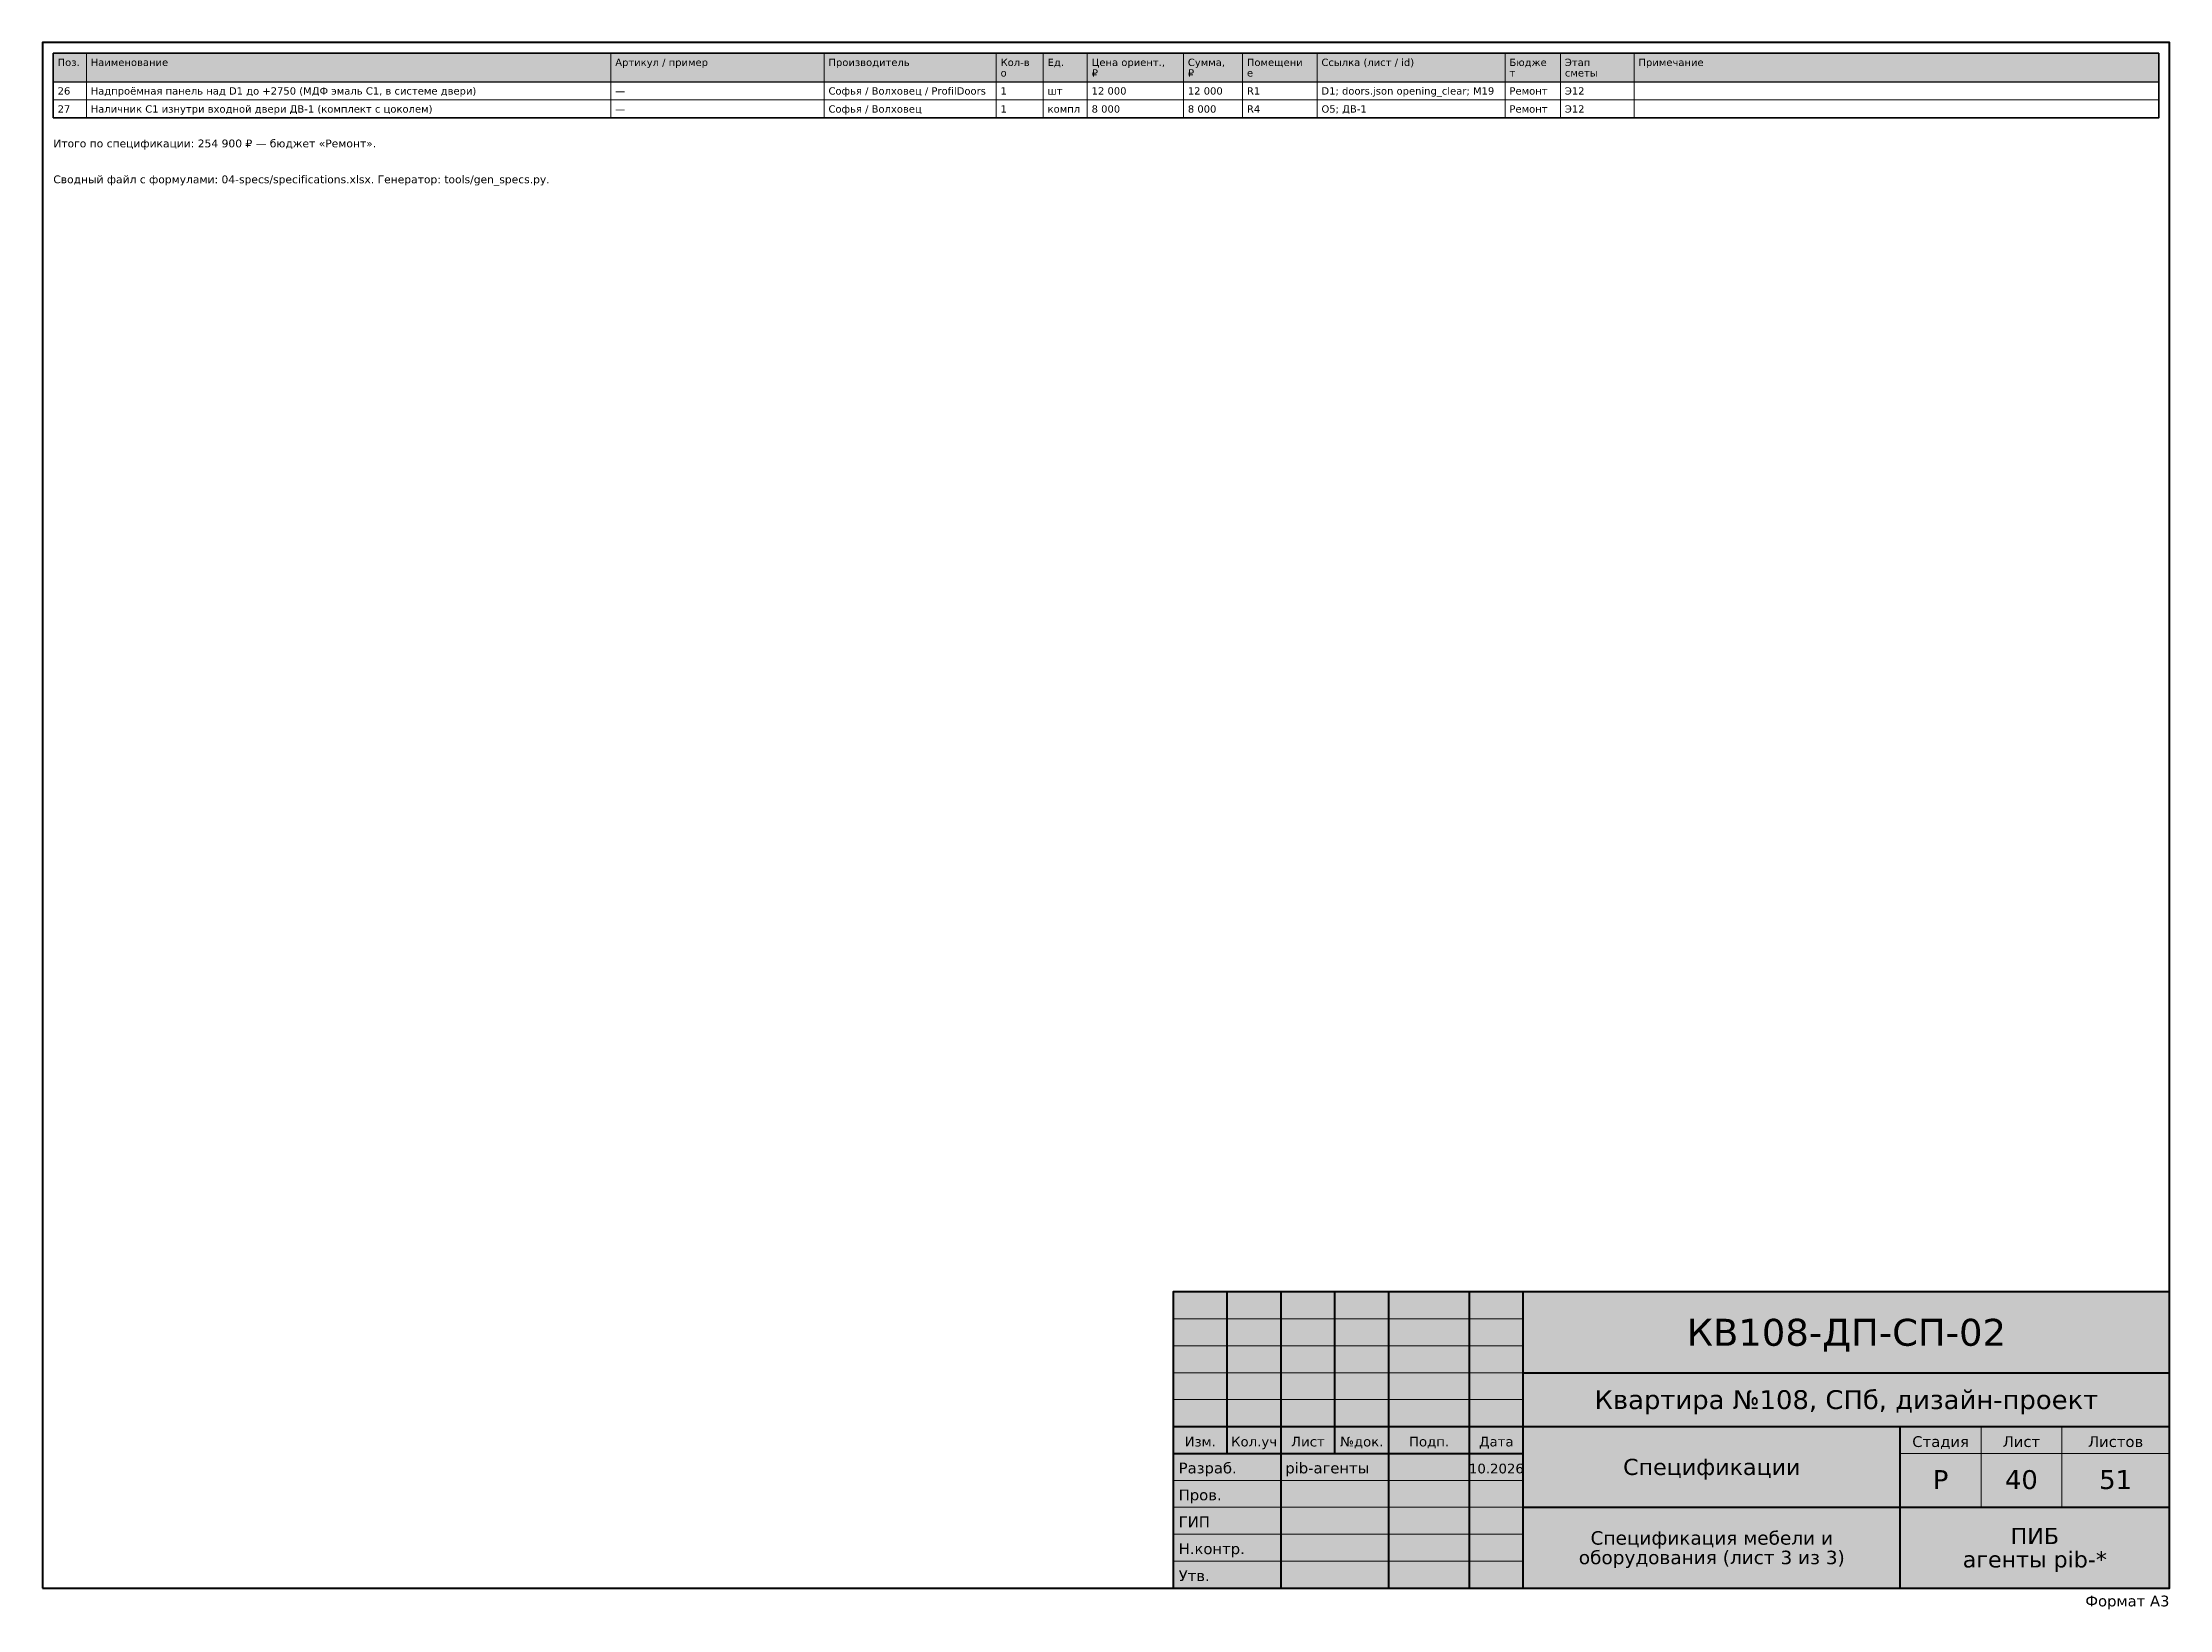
# Model space of a CAD drawing. Header units: millimetres. Extents: x 20 to 415, y 1 to 292.
import ezdxf
from ezdxf.enums import TextEntityAlignment as Align

# ---------------------------------------------------------------- set-up
doc = ezdxf.new("R2010")
doc.units = ezdxf.units.MM
doc.layers.add('FRAME', color=7, linetype='CONTINUOUS')
doc.layers.add('TEXT', color=7, linetype='CONTINUOUS')
doc.styles.add('GOST', font='DejaVuSans.ttf')

msp = doc.modelspace()

# ---------------------------------------------------------------- hatches: boundary and pattern name
at = {"layer": 'FRAME', "true_color": 0xffffff}
h = msp.add_hatch(color=7, dxfattribs=at)
h.dxf.hatch_style = 1
h.paths.add_polyline_path([(230, 5), (415, 5), (415, 60), (230, 60)])
at = {"layer": 'TEXT', "true_color": 0xe6e6e6}
h = msp.add_hatch(color=7, dxfattribs=at)
h.dxf.hatch_style = 1
h.paths.add_polyline_path([(22, 284.69), (413, 284.69), (413, 290), (22, 290)])

# ---------------------------------------------------------------- linework, layer by layer
at = {"layer": 'FRAME', "color": 7, "lineweight": 50}
for points in [[(20, 5), (415, 5), (415, 292), (20, 292)], [(230, 5), (415, 5), (415, 60), (230, 60)]]:
    msp.add_lwpolyline(points, close=True, dxfattribs=at)
for points in [[(240, 30), (240, 60)], [(250, 5), (250, 60)], [(260, 30), (260, 60)], [(270, 5), (270, 60)], [(285, 5), (285, 60)], [(295, 5), (295, 60)], [(295, 45), (415, 45)], [(230, 35), (295, 35)], [(295, 35), (415, 35)], [(365, 5), (365, 35)], [(230, 30), (295, 30)], [(295, 20), (415, 20)]]:
    msp.add_lwpolyline(points, dxfattribs=at)
at = {"layer": 'FRAME', "color": 7, "lineweight": 20}
for points in [[(230, 55), (295, 55)], [(230, 50), (295, 50)], [(230, 45), (295, 45)], [(230, 40), (295, 40)], [(380, 20), (380, 35)], [(395, 20), (395, 35)], [(365, 30), (415, 30)], [(230, 25), (295, 25)], [(230, 20), (295, 20)], [(230, 15), (295, 15)], [(230, 10), (295, 10)]]:
    msp.add_lwpolyline(points, dxfattribs=at)
at = {"layer": 'TEXT', "color": 7, "lineweight": 25}
msp.add_lwpolyline([(22, 284.69), (413, 284.69), (413, 290), (22, 290)], close=True, dxfattribs=at)
at = {"layer": 'TEXT', "color": 7, "lineweight": 15}
for points in [[(22, 290), (22, 284.69)], [(28.14, 290), (28.14, 284.69)], [(125.56, 290), (125.56, 284.69)], [(165.16, 290), (165.16, 284.69)], [(197.12, 290), (197.12, 284.69)], [(205.85, 290), (205.85, 284.69)], [(214.03, 290), (214.03, 284.69)], [(231.9, 290), (231.9, 284.69)], [(242.87, 290), (242.87, 284.69)], [(256.71, 290), (256.71, 284.69)], [(291.63, 290), (291.63, 284.69)], [(301.92, 290), (301.92, 284.69)], [(315.59, 290), (315.59, 284.69)], [(413, 290), (413, 284.69)], [(22, 284.69), (22, 281.34)], [(28.14, 284.69), (28.14, 281.34)], [(125.56, 284.69), (125.56, 281.34)], [(165.16, 284.69), (165.16, 281.34)], [(197.12, 284.69), (197.12, 281.34)], [(205.85, 284.69), (205.85, 281.34)], [(214.03, 284.69), (214.03, 281.34)], [(231.9, 284.69), (231.9, 281.34)], [(242.87, 284.69), (242.87, 281.34)], [(256.71, 284.69), (256.71, 281.34)], [(291.63, 284.69), (291.63, 281.34)], [(301.92, 284.69), (301.92, 281.34)], [(315.59, 284.69), (315.59, 281.34)], [(413, 284.69), (413, 281.34)], [(22, 281.34), (22, 277.99)], [(28.14, 281.34), (28.14, 277.99)], [(125.56, 281.34), (125.56, 277.99)], [(165.16, 281.34), (165.16, 277.99)], [(197.12, 281.34), (197.12, 277.99)], [(205.85, 281.34), (205.85, 277.99)], [(214.03, 281.34), (214.03, 277.99)], [(231.9, 281.34), (231.9, 277.99)], [(242.87, 281.34), (242.87, 277.99)], [(256.71, 281.34), (256.71, 277.99)], [(291.63, 281.34), (291.63, 277.99)], [(301.92, 281.34), (301.92, 277.99)], [(315.59, 281.34), (315.59, 277.99)], [(413, 281.34), (413, 277.99)]]:
    msp.add_lwpolyline(points, dxfattribs=at)
at = {"layer": 'TEXT', "color": 7, "lineweight": 35}
msp.add_lwpolyline([(22, 277.99), (413, 277.99), (413, 290), (22, 290)], close=True, dxfattribs=at)
at = {"layer": 'TEXT', "color": 7, "lineweight": 15}
for points in [[(22, 281.34), (413, 281.34), (413, 284.69), (22, 284.69)], [(22, 277.99), (413, 277.99), (413, 281.34), (22, 281.34)]]:
    msp.add_lwpolyline(points, close=True, dxfattribs=at)

# ---------------------------------------------------------------- texts
at = {"layer": 'FRAME', "color": 7, "style": 'GOST'}
for s, height, p in [('КВ108-ДП-СП-02', 5, (355, 50)), ('Квартира №108, СПб, дизайн-проект', 3.5, (355, 38.25)), ('Изм.', 1.8, (235, 31.3)), ('Кол.уч', 1.8, (245, 31.3)), ('Лист', 1.8, (255, 31.3)), ('№док.', 1.8, (265, 31.3)), ('Подп.', 1.8, (277.5, 31.3)), ('Дата', 1.8, (290, 31.3)), ('Стадия', 2, (372.5, 31.2)), ('Лист', 2, (387.5, 31.2)), ('Листов', 2, (405, 31.2)), ('10.2026', 1.8, (290, 26.3)), ('Спецификации', 3, (330, 26)), ('Р', 3.5, (372.5, 23.4)), ('40', 3.5, (387.5, 23.4)), ('51', 3.5, (405, 23.4)), ('ПИБ', 3, (390, 13.18)), ('оборудования (лист 3 из 3)', 2.5, (330, 9.44)), ('Спецификация мебели и', 2.5, (330, 13.06)), ('агенты pib-*', 3, (390, 8.83))]:
    msp.add_text(s, height=height, dxfattribs=at).set_placement(p, align=Align.CENTER)
for s, p in [('Разраб.', (231, 26.3)), ('pib-агенты', (250.8, 26.3)), ('Пров.', (231, 21.3)), ('ГИП', (231, 16.3)), ('Н.контр.', (231, 11.3)), ('Утв.', (231, 6.3))]:
    msp.add_text(s, height=2, dxfattribs=at).set_placement(p)
msp.add_text('Формат A3', height=2, dxfattribs=at).set_placement((415, 1.6), align=Align.RIGHT)
at = {"layer": 'TEXT', "color": 7, "style": 'GOST'}
for s, height, p in [('Поз.', 1.35, (22.8, 287.65)), ('Наименование', 1.35, (28.94, 287.65)), ('Артикул / пример', 1.35, (126.36, 287.65)), ('Производитель', 1.35, (165.96, 287.65)), ('Кол-в', 1.35, (197.92, 287.65)), ('Ед.', 1.35, (206.65, 287.65)), ('Цена ориент.,', 1.35, (214.83, 287.65)), ('Сумма,', 1.35, (232.7, 287.65)), ('Помещени', 1.35, (243.67, 287.65)), ('Ссылка (лист / id)', 1.35, (257.51, 287.65)), ('Бюдже', 1.35, (292.43, 287.65)), ('Этап', 1.35, (302.72, 287.65)), ('Примечание', 1.35, (316.39, 287.65)), ('о', 1.35, (197.92, 285.69)), ('₽', 1.35, (214.83, 285.69)), ('₽', 1.35, (232.7, 285.69)), ('е', 1.35, (243.67, 285.69)), ('т', 1.35, (292.43, 285.69)), ('сметы', 1.35, (302.72, 285.69)), ('26', 1.35, (22.8, 282.34)), ('Надпроёмная панель над D1 до +2750 (МДФ эмаль C1, в системе двери)', 1.35, (28.94, 282.34)), ('—', 1.35, (126.36, 282.34)), ('Софья / Волховец / ProfilDoors', 1.35, (165.96, 282.34)), ('1', 1.35, (197.92, 282.34)), ('шт', 1.35, (206.65, 282.34)), ('12 000', 1.35, (214.83, 282.34)), ('12 000', 1.35, (232.7, 282.34)), ('R1', 1.35, (243.67, 282.34)), ('D1; doors.json opening_clear; M19', 1.35, (257.51, 282.34)), ('Ремонт', 1.35, (292.43, 282.34)), ('Э12', 1.35, (302.72, 282.34)), ('27', 1.35, (22.8, 278.99)), ('Наличник C1 изнутри входной двери ДВ-1 (комплект с цоколем)', 1.35, (28.94, 278.99)), ('—', 1.35, (126.36, 278.99)), ('Софья / Волховец', 1.35, (165.96, 278.99)), ('1', 1.35, (197.92, 278.99)), ('компл', 1.35, (206.65, 278.99)), ('8 000', 1.35, (214.83, 278.99)), ('8 000', 1.35, (232.7, 278.99)), ('R4', 1.35, (243.67, 278.99)), ('O5; ДВ-1', 1.35, (257.51, 278.99)), ('Ремонт', 1.35, (292.43, 278.99)), ('Э12', 1.35, (302.72, 278.99)), ('Итого по спецификации: 254 900 ₽ — бюджет «Ремонт».', 1.45, (22, 272.54)), ('Сводный файл с формулами: 04-specs/specifications.xlsx. Генератор: tools/gen_specs.py.', 1.45, (22, 265.87))]:
    msp.add_text(s, height=height, dxfattribs=at).set_placement(p)

doc.saveas('drawing.dxf')
